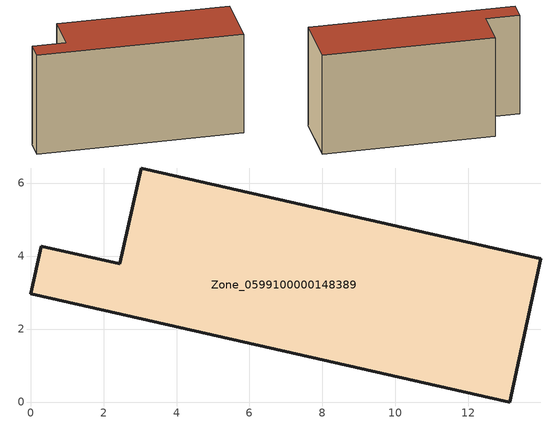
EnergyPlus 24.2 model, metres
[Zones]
Zone_0599100000148389
 floor ground (C_G): 13.12,0 0,2.97 0.29,4.27 2.44,3.79 3.03,6.41 13.99,3.93 z0
 wall outside (C_F): 2.44,3.79 0.29,4.27 0,2.97 13.12,0 13.99,3.93 3.03,6.41 2.44,3.79 z0:7.03
 roof outside (C_R): 13.99,3.93 3.03,6.41 2.44,3.79 0.29,4.27 0,2.97 13.12,0 z7.03
[BUILDING]
Pand.0599100000148389: North Axis=0; Terrain=City; Loads Convergence Tolerance Value=0.04; Temperature Convergence Tolerance Value=0.4; Solar Distribution=FullExterior; Maximum Number of Warmup Days=25; Minimum Number of Warmup Days=1
[Site:Location]
Rotterdam.The.Hague.AP_ZH_NLD Design_Conditions: Latitude=51.96; Longitude=4.45; Time Zone=1; Elevation=-4.5
[SITE:GROUNDTEMPERATURE:BUILDINGSURFACE]
18, 18, 18, 18, 18, 18, 18, 18, 18, 18, 18, 18
[MATERIAL] Thermal Absorptance=0.9; Solar Absorptance=0.7; Visible Absorptance=0.7
Name | Roughness | Thickness | Conductivity | Density | Specific Heat
G.TI.1946 | MediumSmooth | 0.15 | 1 | 540 | 1210
F.TI.1946 | Rough | 0.3 | 0.857143 | 1920 | 840
R.TI.1946 | MediumRough | 0.2 | 0.1 | 1500 | 1000
[CONSTRUCTION]
C_G: G.TI.1946
C_F: F.TI.1946
C_R: R.TI.1946
[ZONE]
Zone_0599100000148389: Type=1; Multiplier=1; Ceiling Height=Autocalculate; Volume=Autocalculate; Floor Area=autocalculate; Part of Total Floor Area=Yes
[ZONEINFILTRATION:DESIGNFLOWRATE]
Infil_Zone_0599100000148389: Zone or ZoneList or Space or SpaceList=Zone_0599100000148389; Schedule=AlwaysOn; Design Flow Rate Calculation Method=Flow/Area; Flow Rate per Floor Area=0.003; Constant Term Coefficient=1; Temperature Term Coefficient=0; Velocity Term Coefficient=0; Velocity Squared Term Coefficient=0
[HVACTEMPLATE:ZONE:IDEALLOADSAIRSYSTEM]
Zone_0599100000148389: Maximum Heating Supply Air Temperature=50; Minimum Cooling Supply Air Temperature=13; Maximum Heating Supply Air Humidity Ratio=0.0156; Minimum Cooling Supply Air Humidity Ratio=0.0077; Heating Limit=NoLimit; Cooling Limit=NoLimit; Dehumidification Control Type=ConstantSensibleHeatRatio; Cooling Sensible Heat Ratio=0.7; Dehumidification Setpoint=60; Humidification Control Type=None; Humidification Setpoint=30; Outdoor Air Method=None; Outdoor Air Flow Rate per Person=0.00944; Outdoor Air Flow Rate per Zone Floor Area=0; Outdoor Air Flow Rate per Zone=0; Demand Controlled Ventilation Type=None; Outdoor Air Economizer Type=NoEconomizer; Heat Recovery Type=None; Sensible Heat Recovery Effectiveness=0.7; Latent Heat Recovery Effectiveness=0.65
[ZONECONTROL:THERMOSTAT]
ThermostatControl_Zone_0599100000148389: Zone or ZoneList=Zone_0599100000148389; Control Type Schedule=DualSetpointControlType; Control 1=Thermostat_Zone_0599100000148389; Temperature Difference Between Cutout And Setpoint=0
[THERMOSTATSETPOINT:DUALSETPOINT]
Thermostat_Zone_0599100000148389: Heating Setpoint Temperature Schedule=HeatingSetpoint_Zone_0599100000148389; Cooling Setpoint Temperature Schedule=CoolingSetpoint_Zone_0599100000148389
[SCHEDULE:COMPACT]
HeatingSetpoint_Zone_0599100000148389: Through: 12/31, For: AllDays, Until: 24:00, 21
CoolingSetpoint_Zone_0599100000148389: Through: 12/31, For: AllDays, Until: 24:00, 24
DualSetpointControlType: Through: 12/31, For: AllDays, Until: 24:00, 4
AlwaysOn: Through: 12/31, For: AllDays, Until: 24:00, 1
